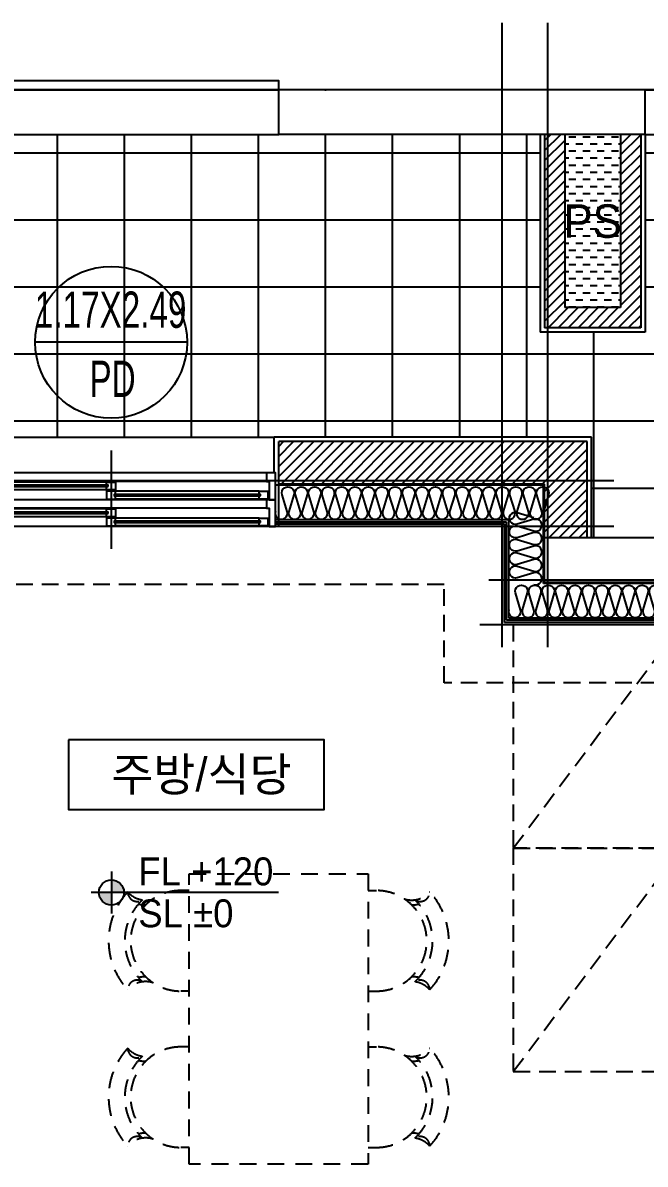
# Model space of a CAD drawing. Header units: millimetres. Extents: x -24416 to 92204, y -190080 to 23760.
# Drawn here: x 26266 to 29051, y -116881 to -111771 of the extents above; entities that cross this region are included whole.
import ezdxf
from ezdxf.enums import TextEntityAlignment as Align

# ---------------------------------------------------------------- set-up
doc = ezdxf.new("R2010")
doc.units = ezdxf.units.MM
doc.header["$LTSCALE"] = 50
for name, pattern in [('AUDIT_D_220706163347-0', [0]), ('CEN', [62, 60, -1, 0, -1]), ('HD', [2.5, 1.5, -1]), ('HID', [2.3, 1.5, -0.8])]:
    doc.linetypes.add(name, pattern=pattern)
for name, color, linetype in [('A-SOL252', 252, 'Continuous'), ('A-레벨', 7, 'AUDIT_D_220706163347-0'), ('A-창호부호', 4, 'Continuous'), ('A_HAT', 8, 'Continuous'), ('CEN_CON', 1, 'CEN'), ('CEN_WALL', 12, 'CEN'), ('CONC', 2, 'Continuous'), ('dan1', 7, 'HID'), ('ELE3_CON', 7, 'Continuous'), ('ELE4', 4, 'Continuous'), ('FIN', 6, 'Continuous'), ('FUR_가구', 8, 'HD'), ('FUR_가전', 8, 'HID'), ('INS', 8, 'Continuous'), ('ROM', 7, 'AUDIT_D_220706163347-0'), ('WAL', 3, 'Continuous'), ('WAL_DRY', 7, 'Continuous'), ('WIN', 4, 'Continuous'), ('X - 단위세대$0$ETC', 6, 'Continuous'), ('바닥타일', 8, 'Continuous'), ('실명', 3, 'AUDIT_D_220706163347-0'), ('실명박스', 7, 'AUDIT_D_220706163347-0')]:
    doc.layers.add(name, color=color, linetype=linetype)
doc.layers.add('Defpoint', color=135, linetype='Continuous', plot=False)
doc.layers.add('MC', color=135, linetype='Continuous', plot=False)
doc.styles.add('HAUD01', font='Dotum.ttf')
pattern_1 = [(45, (-317429.71, -137553.743), (-22.4506403, 22.4506403), [])]

# ---------------------------------------------------------------- blocks, each defined once
blk = doc.blocks.new('A$C4D377245')
at = {"layer": 'A-창호부호'}
blk.add_line((675.4, 345), (14.6, 345), dxfattribs=at)
blk.add_circle((345, 345), 330.4, dxfattribs=at)
blk = doc.blocks.new('식탁-1300x800')
at = {"layer": 'FUR_가구'}
for p, q in [((75, 800), (75, 837.8)), ((525, 800), (525, 837.8)), ((775, 800), (775, 837.8)), ((1225, 800), (1225, 837.8)), ((75, 0), (75, -37.8)), ((525, 0), (525, -37.8)), ((775, 0), (775, -37.8)), ((1225, 0), (1225, -37.8))]:
    blk.add_line(p, q, dxfattribs=at)
blk.add_lwpolyline([(0, 800), (1300, 800), (1300, 0), (0, 0)], close=True, dxfattribs=at)
for centre, radius, start, end in [((300, 837.8), 323.6, 47.307, 132.693), ((1000, 837.8), 323.6, 47.307, 132.693), ((81.5, 1033.2), 42.4, 325.904, 91.1712), ((11.9, 995.4), 105.6, 341.0855, 49.4454), ((300, 837.8), 251.2, 43.0982, 136.9019), ((518.5, 1033.2), 42.4, 88.8288, 214.096), ((588.1, 995.4), 105.6, 130.5546, 198.9145), ((781.5, 1033.2), 42.4, 325.904, 91.1712), ((711.9, 995.4), 105.6, 341.0855, 49.4454), ((1000, 837.8), 251.2, 43.0981, 136.9018), ((1218.5, 1033.2), 42.4, 88.8288, 214.096), ((1288.1, 995.4), 105.6, 130.5546, 198.9145), ((300, 837.8), 225, 0, 180), ((11.9, 995.4), 127.4, 359.9704, 14.5481), ((588.1, 995.4), 127.4, 165.452, 180.0296), ((1000, 837.8), 225, 360, 180), ((711.9, 995.4), 127.4, 359.9704, 14.548), ((1288.1, 995.4), 127.4, 165.4519, 180.0296), ((300, -37.8), 225, 180, 360), ((1000, -37.8), 225, 180, 0), ((11.9, -195.4), 105.6, 310.5546, 18.9145), ((11.9, -195.4), 127.4, 345.4519, 0.0296), ((588.1, -195.4), 127.4, 179.9704, 194.548), ((588.1, -195.4), 105.6, 161.0855, 229.4454), ((711.9, -195.4), 105.6, 310.5546, 18.9145), ((711.9, -195.4), 127.4, 345.452, 0.0296), ((1288.1, -195.4), 127.4, 179.9704, 194.5481), ((1288.1, -195.4), 105.6, 161.0855, 229.4454), ((81.5, -233.2), 42.4, 268.8288, 34.096), ((300, -37.8), 251.2, 223.0981, 316.9018), ((518.5, -233.2), 42.4, 145.904, 271.1712), ((781.5, -233.2), 42.4, 268.8288, 34.096), ((1000, -37.8), 251.2, 223.0982, 316.9019), ((1218.5, -233.2), 42.4, 145.904, 271.1712), ((300, -37.8), 323.6, 227.307, 312.693), ((1000, -37.8), 323.6, 227.307, 312.693)]:
    blk.add_arc(centre, radius, start, end, dxfattribs=at)
blk = doc.blocks.new('WIN_이중창_1500')
at = {"layer": 'Defpoint'}
for p, q in [((-15, 240), (-15, 0)), ((1485, 240), (1485, 0))]:
    blk.add_line(p, q, dxfattribs=at)
at = {"layer": 'WIN'}
blk.add_line((735, -100), (735, 340), dxfattribs=at)
at = {"layer": 'WIN', "color": 8}
for p, q in [((1442, 240), (28, 240)), ((1397, 237), (755, 237)), ((1430, 158), (40, 158)), ((715, 196), (73, 196)), ((715, 161), (73, 161)), ((1397, 202), (755, 202)), ((1430, 120), (40, 120)), ((1397, 117), (755, 117)), ((715, 76), (73, 76)), ((1397, 82), (755, 82)), ((1430, 38), (40, 38)), ((1430, 0), (40, 0)), ((715, 41), (73, 41))]:
    blk.add_line(p, q, dxfattribs=at)
at = {"layer": 'WIN'}
for points in [[(40, 158), (28, 158), (28, 240), (0, 240), (0, 120), (40, 120), (40, 158)], [(755, 216.5), (755, 202), (715, 202), (715, 237), (755, 237), (755, 222.5)], [(1404, 222.5), (1404, 216.5), (748, 216.5), (748, 222.5), (1404, 222.5)], [(1397, 216.5), (1397, 202), (1437, 202), (1437, 237), (1397, 237), (1397, 222.5)], [(1430, 158), (1442, 158), (1442, 240), (1470, 240), (1470, 120), (1430, 120), (1430, 158)], [(73, 175.5), (73, 161), (33, 161), (33, 196), (73, 196), (73, 181.5)], [(722, 181.5), (722, 175.5), (66, 175.5), (66, 181.5), (722, 181.5)], [(715, 175.5), (715, 161), (755, 161), (755, 196), (715, 196), (715, 181.5)], [(40, 38), (28, 38), (28, 120), (0, 120), (0, 0), (40, 0), (40, 38)], [(755, 96.5), (755, 82), (715, 82), (715, 117), (755, 117), (755, 102.5)], [(1404, 102.5), (1404, 96.5), (748, 96.5), (748, 102.5), (1404, 102.5)], [(1397, 96.5), (1397, 82), (1437, 82), (1437, 117), (1397, 117), (1397, 102.5)], [(1430, 38), (1442, 38), (1442, 120), (1470, 120), (1470, 0), (1430, 0), (1430, 38)], [(73, 55.5), (73, 41), (33, 41), (33, 76), (73, 76), (73, 61.5)], [(722, 61.5), (722, 55.5), (66, 55.5), (66, 61.5), (722, 61.5)], [(715, 55.5), (715, 41), (755, 41), (755, 76), (715, 76), (715, 61.5)]]:
    blk.add_lwpolyline(points, dxfattribs=at)
blk = doc.blocks.new('insul1')
blk.add_lwpolyline([(0, 0.25, 1.344031), (0.35, 0.25), (0.2, 0.75, -1.344031), (0.55, 0.75), (0.4, 0.25)], format="xyb")
blk = doc.blocks.new('U-121A(기본)', base_point=(-97042.6, -98978.4))
at = {"layer": 'A-SOL252'}
h = blk.add_hatch(dxfattribs=at)
h.set_pattern_fill('DASH', color=256, scale=10, style=0)
h.set_pattern_definition([(0, (-317429.71, -137553.743), (31.75, 31.75), [31.75, -31.75])])
h.paths.add_polyline_path([(-101267.6, -89918.4), (-101267.6, -89143.4), (-101517.6, -89143.4), (-101517.6, -89918.4)])
at = {"layer": 'A_HAT'}
h = blk.add_hatch(dxfattribs=at)
h.set_pattern_fill('ANSI31', color=256, scale=10, style=0)
h.set_pattern_definition(pattern_1)
h.paths.add_polyline_path([(-101267.6, -89918.4), (-101517.6, -89918.4), (-101517.6, -89143.4), (-101607.6, -89143.4), (-101607.6, -90008.4), (-101177.6, -90008.4), (-101177.6, -89143.4), (-101267.6, -89143.4)])
h = blk.add_hatch(dxfattribs=at)
h.set_pattern_fill('ANSI31', color=256, scale=10, style=0)
h.set_pattern_definition(pattern_1)
h.paths.add_polyline_path([(-102797.6, -90518.4), (-102797.6, -90708.4), (-101607.6, -90708.4), (-101607.6, -90948.4), (-101417.6, -90948.4), (-101417.6, -90518.4)])
at = {"layer": '바닥타일'}
h = blk.add_hatch(dxfattribs=at)
h.set_pattern_fill('_USER', color=256, scale=300, double=1, pattern_type=0)
h.set_pattern_definition([(0, (-317379.7, -137553.74), (0, 300), []), (90, (-317379.7, -137553.74), (-300, 2e-14), [])])
h.paths.add_polyline_path([(-105127.6, -89143.4), (-105127.6, -90498.4), (-101397.6, -90498.4), (-101397.6, -90948.4), (-99107.6, -90948.4), (-99107.6, -90938.4), (-96987.6, -90938.4), (-96987.6, -89733.4), (-99217.6, -89733.4), (-99217.6, -89143.4), (-101157.6, -89143.4), (-101157.6, -90028.4), (-101627.6, -90028.4), (-101627.6, -89143.4)])
at = {"layer": 'CEN_CON'}
for p, q in [((-96437.6, -88943.4), (-106352.6, -88943.4)), ((-98857.6, -91138.4), (-101897.6, -91138.4))]:
    blk.add_line(p, q, dxfattribs=at)
at = {"layer": 'CEN_WALL'}
for p, q in [((-101592.6, -91438.4), (-101592.6, -88643.4)), ((-101297.6, -90693.4), (-105497.6, -90693.4))]:
    blk.add_line(p, q, dxfattribs=at)
at = {"layer": 'CONC'}
for p, q in [((-101157.6, -88943.4), (-102797.6, -88943.4)), ((-102797.6, -89143.4), (-102797.6, -88943.4)), ((-101157.6, -89143.4), (-101157.6, -88943.4)), ((-101157.6, -89143.4), (-102797.6, -89143.4)), ((-99107.6, -90948.4), (-101607.6, -90948.4)), ((-101607.6, -91148.4), (-101607.6, -90948.4)), ((-99107.6, -91148.4), (-101607.6, -91148.4))]:
    blk.add_line(p, q, dxfattribs=at)
at = {"layer": 'dan1'}
blk.add_lwpolyline([(-100987.6, -91598.4), (-102057.6, -91598.4), (-102057.6, -91158.4), (-104697.6, -91158.4), (-104697.6, -92753.4), (-105007.6, -92753.4)], dxfattribs=at)
at = {"layer": 'ELE3_CON'}
for p, q in [((-101157.6, -88943.4), (-100257.6, -88943.4)), ((-103997.6, -89143.4), (-102797.6, -89143.4)), ((-101157.6, -89143.4), (-100257.6, -89143.4))]:
    blk.add_line(p, q, dxfattribs=at)
at = {"layer": 'ELE4'}
blk.add_line((-104277.6, -90498.4), (-102817.6, -90498.4), dxfattribs=at)
at = {"layer": 'FIN'}
for p, q in [((-101627.6, -89143.4), (-101627.6, -90028.4)), ((-101157.6, -89143.4), (-101157.6, -90028.4)), ((-101157.6, -90028.4), (-101627.6, -90028.4)), ((-101397.6, -90498.4), (-102817.6, -90498.4)), ((-102817.6, -90658.4), (-102817.6, -90498.4)), ((-101397.6, -90948.4), (-101397.6, -90498.4))]:
    blk.add_line(p, q, dxfattribs=at)
at = {"layer": 'FUR_가전'}
for points in [[(-101747.6, -92338.4), (-100997.6, -92338.4), (-100997.6, -91338.4), (-101747.6, -91338.4), (-101747.6, -92338.4), (-100997.6, -91338.4)], [(-101747.6, -93338.4), (-100997.6, -93338.4), (-100997.6, -92338.4), (-101747.6, -92338.4), (-101747.6, -93338.4), (-100997.6, -92338.4)]]:
    blk.add_lwpolyline(points, dxfattribs=at)
at = {"layer": 'INS'}
for p, q in [((-101612.6, -90713.4), (-102812.6, -90713.4)), ((-101612.6, -91153.4), (-101612.6, -90713.4)), ((-101767.6, -90868.4), (-102812.6, -90868.4)), ((-101767.6, -91308.4), (-101767.6, -90868.4)), ((-98552.6, -91153.4), (-101612.6, -91153.4)), ((-100987.6, -91308.4), (-101767.6, -91308.4))]:
    blk.add_line(p, q, dxfattribs=at)
at = {"layer": 'MC'}
for p, q in [((-101797.6, -91438.4), (-101797.6, -88643.4)), ((-101297.6, -90898.4), (-105497.6, -90898.4)), ((-100687.6, -91338.4), (-101897.6, -91338.4))]:
    blk.add_line(p, q, dxfattribs=at)
at = {"layer": 'WAL'}
for p, q in [((-101607.6, -89143.4), (-101607.6, -90008.4)), ((-101517.6, -89143.4), (-101517.6, -89918.4)), ((-101267.6, -89143.4), (-101267.6, -89918.4)), ((-101177.6, -89143.4), (-101177.6, -90008.4)), ((-101267.6, -89918.4), (-101517.6, -89918.4)), ((-101177.6, -90008.4), (-101607.6, -90008.4)), ((-101417.6, -90518.4), (-102797.6, -90518.4)), ((-102797.6, -90708.4), (-102797.6, -90518.4)), ((-101417.6, -90948.4), (-101417.6, -90518.4)), ((-101607.6, -90708.4), (-102797.6, -90708.4)), ((-101607.6, -90948.4), (-101607.6, -90708.4))]:
    blk.add_line(p, q, dxfattribs=at)
at = {"layer": 'WAL_DRY'}
for p, q in [((-101777.6, -90878.4), (-102812.6, -90878.4)), ((-101787.6, -90888.4), (-102812.6, -90888.4)), ((-101787.6, -91328.4), (-101787.6, -90888.4)), ((-101777.6, -91318.4), (-101777.6, -90878.4)), ((-100987.6, -91328.4), (-101787.6, -91328.4)), ((-100987.6, -91318.4), (-101777.6, -91318.4))]:
    blk.add_line(p, q, dxfattribs=at)
at = {"layer": 'X - 단위세대$0$ETC'}
blk.add_lwpolyline([(-102797.6, -88943.4), (-102797.6, -88903.4), (-103997.6, -88903.4), (-103997.6, -88943.4), (-102797.6, -88943.4)], dxfattribs=at)
at = {"layer": 'FUR_가구', "rotation": 270}
blk.add_blockref('식탁-1300x800', (-103197.6, -92453.4), dxfattribs=at)
at = {"layer": 'INS', "xscale": 150, "yscale": 150, "zscale": 150, "row_count": 1, "row_spacing": 0, "column_spacing": 60}
for p, column_count in [((-102812.6, -90868.4), 20), ((-101767.6, -91308.4), 52)]:
    blk.add_blockref('insul1', p, dxfattribs=dict(at, column_count=column_count))
at = {"layer": 'INS', "xscale": 150.0000000000002, "yscale": 150.0000000000002, "zscale": 150.0000000000002, "rotation": 90, "row_count": 1, "column_count": 5, "row_spacing": -4.733165431326071e-30, "column_spacing": 60.0000000000001}
blk.add_blockref('insul1', (-101617.6, -91158.4), dxfattribs=at)
at = {"layer": 'WIN', "xscale": -1, "rotation": 180}
blk.add_blockref('WIN_이중창_1500', (-104282.6, -90658.4), dxfattribs=at)
blk = doc.blocks.new('A$Cb33ca4a3')
at = {"layer": 'A-레벨'}
h = blk.add_hatch(color=256, dxfattribs=at)
h.paths.add_polyline_path([(26662, -139480.7), (26662, -139424.4), (26605.8, -139424.4, 0.414214)])
h.paths.add_polyline_path([(26662, -139368.2), (26662, -139424.4), (26718.3, -139424.4, 0.414214)])
for p, q in [((26662, -139330.7), (26662, -139518.2)), ((27409.1, -139424.4), (26572, -139424.4))]:
    blk.add_line(p, q, dxfattribs=at)
blk.add_circle((26662, -139424.4), 56.2, dxfattribs=at)
at = {"layer": 'A-레벨', "color": 4, "style": 'HAUD01'}
for s, p in [('FL +120', (26782.1, -139392.5)), ('SL %%P0', (26782.1, -139580.2))]:
    blk.add_text(s, height=125, dxfattribs=at).set_placement(p)

msp = doc.modelspace()

# ---------------------------------------------------------------- linework, layer by layer
at = {"layer": '실명박스'}
msp.add_lwpolyline([(26470.1, -114980.3), (26470.1, -115292.8), (27613.9, -115292.8), (27613.9, -114980.3)], close=True, dxfattribs=at)

# ---------------------------------------------------------------- block references
msp.add_blockref('U-121A(기본)', (33165.6, -122105.9))
at = {"layer": 'A-창호부호'}
msp.add_blockref('A$Cb33ca4a3', (0, 23760), dxfattribs=at)
at = {"layer": 'A-창호부호', "xscale": 1.028985507291509, "yscale": 1.028985507291509, "zscale": 1.028985507291509}
msp.add_blockref('A$C4D377245', (26305.6, -113556.1), dxfattribs=at)

# ---------------------------------------------------------------- texts
at = {"layer": 'A-창호부호', "color": 6, "style": 'HAUD01', "width": 0.7}
for s, p in [('1.17X2.49', (26658.5, -113055.1)), ('PD', (26667.1, -113364.7))]:
    msp.add_text(s, height=162.5, dxfattribs=at).set_placement(p, align=Align.MIDDLE)
at = {"layer": 'ROM', "color": 3, "style": 'HAUD01'}
msp.add_text('PS', height=150, dxfattribs=at).set_placement((28815.6, -112658.4), align=Align.MIDDLE)
at = {"layer": '실명', "style": 'HAUD01'}
msp.add_text('주방/식당', height=150, dxfattribs=at).set_placement((27065.1, -115134.3), align=Align.MIDDLE)

doc.saveas('drawing.dxf')
